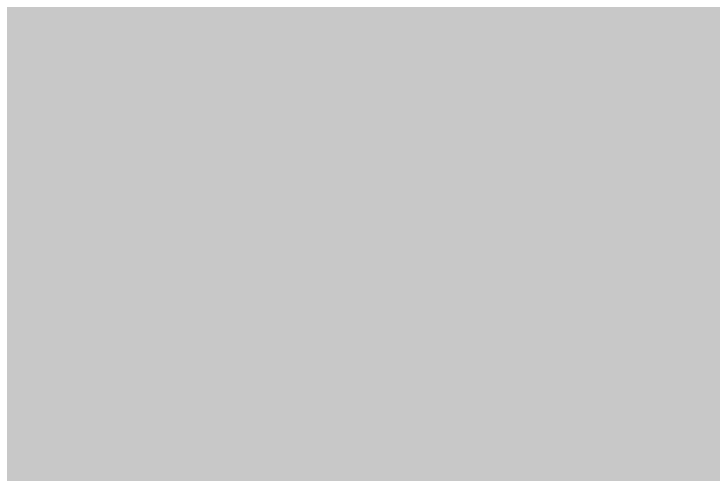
# Model space of a CAD drawing. Header units: millimetres. Extents: x -11 to 223, y -88 to 3.
# Drawn here: x 24.8195 to 25.2757, y -58.8805 to -58.5803 of the extents above; entities that cross this region are included whole.
import ezdxf

# ---------------------------------------------------------------- set-up
doc = ezdxf.new("R2010")
doc.units = ezdxf.units.MM
doc.header["$MEASUREMENT"] = 0
for name, color, linetype, true_color in [('Bottom-Layer', 7, 'Continuous', 0x0000ff), ('Component-Shape-Layer', 7, 'Continuous', 0x00cccc), ('Top-Layer', 7, 'Continuous', 0xff0000), ('Top-Silkscreen-Layer', 7, 'Continuous', 0xffcc00)]:
    doc.layers.add(name, color=color, linetype=linetype, true_color=true_color)

msp = doc.modelspace()

# ---------------------------------------------------------------- hatches: boundary and pattern name
at = {"layer": 'Bottom-Layer'}
msp.add_hatch(color=256, dxfattribs=at).paths.add_polyline_path([(-10.33528, 1.97866), (-0.38039, 1.97866), (-0.84578, 1.72673), (-1.19549, 1.32954), (-1.38645, 0.83599), (-1.39516, 0.30686), (-1.22055, -0.1927), (-0.8841, -0.60119), (-0.42726, -0.8683), (0.09374, -0.96115), (1.79374, -0.96115), (2.31473, -0.8683), (2.77158, -0.60119), (3.10802, -0.1927), (3.28264, 0.30686), (3.27393, 0.83599), (3.08296, 1.32954), (2.73326, 1.72673), (2.26787, 1.97866), (222.62891, 1.97866), (222.62891, -87.47523), (-10.33528, -87.47523)])
at = {"layer": 'Top-Layer'}
msp.add_hatch(color=256, dxfattribs=at).paths.add_polyline_path([(-10.33528, 1.97866), (-0.38039, 1.97866), (-0.84578, 1.72673), (-1.19549, 1.32954), (-1.38645, 0.83599), (-1.39516, 0.30686), (-1.22055, -0.1927), (-0.8841, -0.60119), (-0.42726, -0.8683), (0.09374, -0.96115), (1.79374, -0.96115), (2.31473, -0.8683), (2.77158, -0.60119), (3.10802, -0.1927), (3.28264, 0.30686), (3.27393, 0.83599), (3.08296, 1.32954), (2.73326, 1.72673), (2.26787, 1.97866), (222.62891, 1.97866), (222.62891, -87.47523), (-10.33528, -87.47523)])

# ---------------------------------------------------------------- linework, layer by layer
at = {"layer": 'Component-Shape-Layer', "const_width": 0.0508}
msp.add_lwpolyline([(24.68505, -58.64782), (27.38505, -58.64782), (27.38505, -56.94782), (24.68505, -56.94782)], close=True, dxfattribs=at)
msp.add_lwpolyline([(24.68505, -58.64782), (27.38505, -58.64782), (27.38505, -56.94782), (24.68505, -56.94782)], close=True, dxfattribs=at)
at = {"layer": 'Top-Layer', "const_width": 0.0508}
msp.add_lwpolyline([(10.03527, -56.13665), (14.57948, -60.68087), (14.73687, -60.78603), (14.92253, -60.82296), (21.83998, -60.82296), (22.02564, -60.78603), (22.18303, -60.68087), (24.28793, -58.57596), (24.83499, -58.57596), (25.01406, -58.52798), (25.14515, -58.39689), (25.19313, -58.21782), (25.19313, -57.67076), (26.90504, -55.95885), (29.11071, -55.95885), (33.83272, -60.68087)], dxfattribs=at)
at = {"layer": 'Top-Silkscreen-Layer', "const_width": 0.1524}
for points in [[(25.06365, -58.724), (25.06365, -56.8716)], [(25.06365, -58.724), (25.06365, -56.8716)], [(24.60884, -58.72416), (27.46126, -58.72416)], [(24.60884, -58.72416), (27.46126, -58.72416)]]:
    msp.add_lwpolyline(points, dxfattribs=at)

doc.saveas('drawing.dxf')
